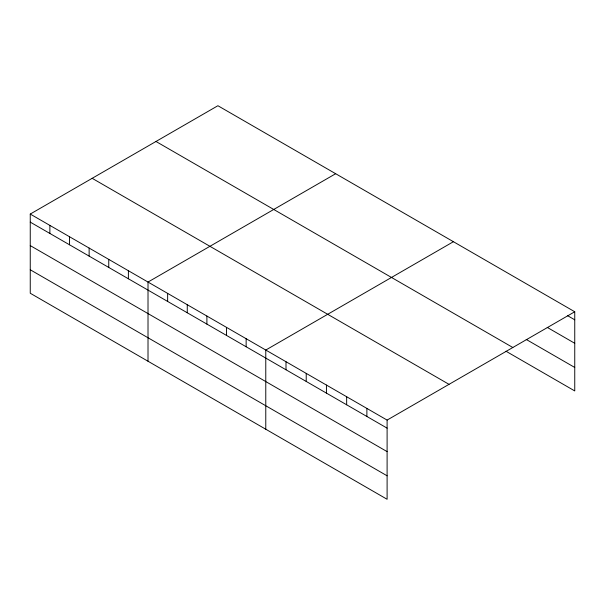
<?xml version="1.0" encoding="UTF-8"?>
<svg xmlns="http://www.w3.org/2000/svg" width="605" height="605" viewBox="0 0 605 605"><rect width="100%" height="100%" fill="white"/><g stroke="black" fill="none" stroke-linecap="round" stroke-linejoin="round"><path stroke-width="0.91" d="M505.999 351.24L574.75 390.936L574.75 311.757L217.898 105.724L30.25 214.064L30.25 293.243L387.102 499.276L387.102 420.089L30.25 214.064M335.662 173.718L148.013 282.051L148.013 361.238M453.417 241.705L265.776 350.045L265.776 429.225M387.102 420.089L574.75 311.757M567.467 315.606L574.75 319.811M547.245 327.403L574.75 343.285M526.221 339.443L574.75 367.462M155.977 141.479L512.828 347.504M92.172 178.316L449.023 384.341M30.25 222.118L387.102 428.143M30.25 245.592L387.102 451.617M30.25 269.769L387.102 475.802M366.88 408.413L366.88 416.467M346.657 396.744L346.657 404.798M326.435 385.067L326.435 393.121M306.221 373.391L306.221 381.445M285.999 361.714L285.999 369.768M246.144 338.709L246.144 346.763M226.52 327.381L226.52 335.435M206.895 316.044L206.895 324.099M187.263 304.716L187.263 312.77M167.638 293.387L167.638 301.441M128.389 270.722L128.389 278.776M108.756 259.386L108.756 267.44M89.132 248.058L89.132 256.112M69.507 236.729L69.507 244.783M49.875 225.393L49.875 233.447"/></g></svg>
